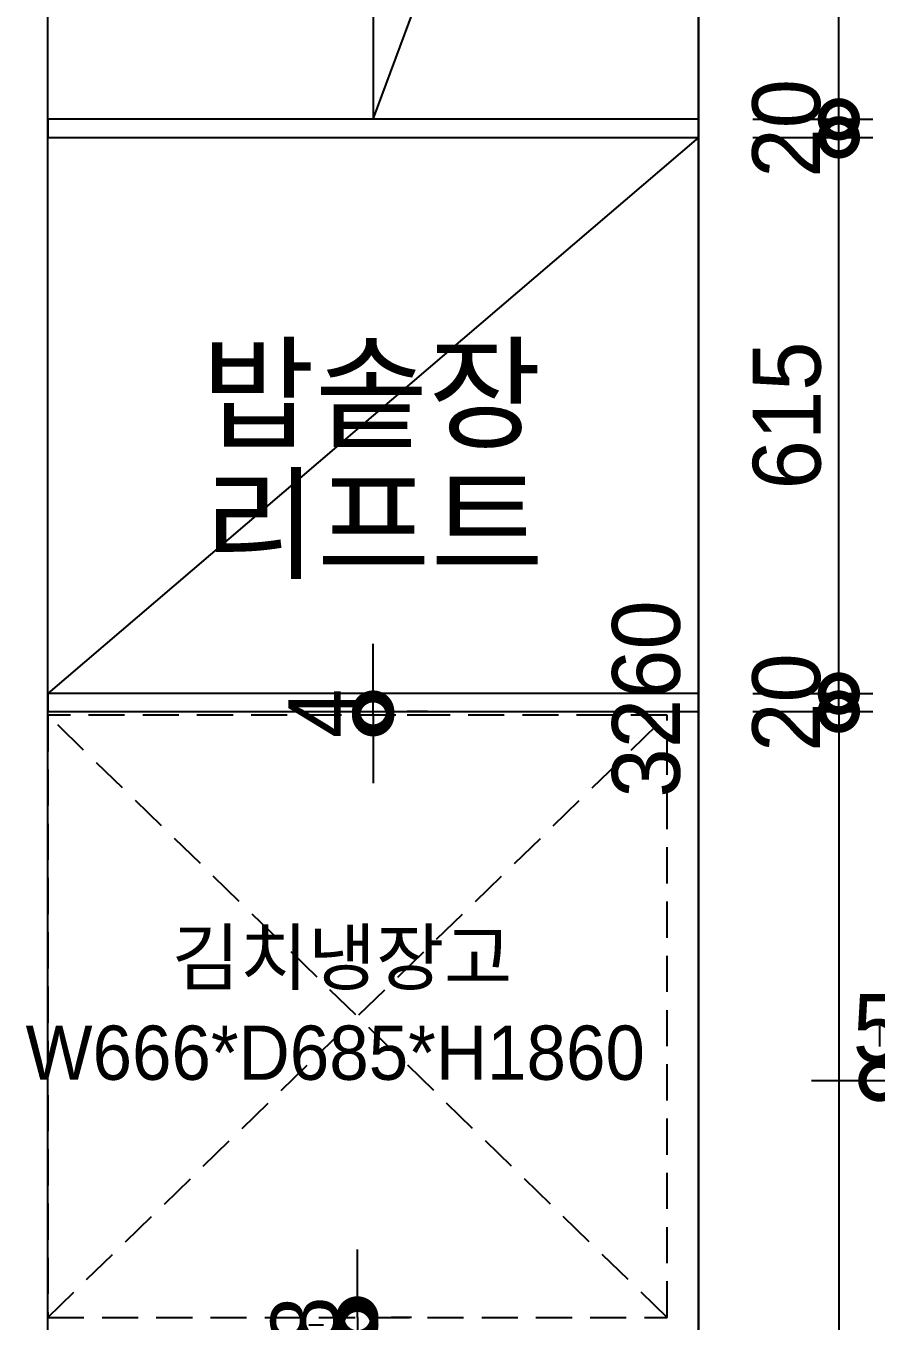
# Model space of a CAD drawing. Header units: inches. Extents: x -53835 to 52744, y -79586 to -50910.
# Drawn here: x 47 to 988, y -56695 to -55263 of the extents above; entities that cross this region are included whole.
import ezdxf

# ---------------------------------------------------------------- set-up
doc = ezdxf.new("R2010")
doc.units = ezdxf.units.IN
doc.header["$LTSCALE"] = 50
doc.header["$MEASUREMENT"] = 0
doc.linetypes.add('DH-HID2', pattern=[1.2, 0.8, -0.4])
for name, color, linetype in [('0-ELC TEXT', 7, 'Continuous'), ('06-FUR', 6, 'Continuous'), ('07-DIM WAL', 5, 'Continuous'), ('FU-FURM', 251, 'DH-HID2'), ('도면층2', 2, 'Continuous')]:
    doc.layers.add(name, color=color, linetype=linetype)
doc.styles.add('스타일1', font='HY울릉도M.TTF')
doc.styles.add('코레일둥고', font='Korail_Round_Gothic_Medium.ttf')
doc.dimstyles.new('30', dxfattribs={"dimscale": 30, "dimtxt": 2.5, "dimasz": 2.5, "dimexe": 1.25, "dimexo": 2, "dimtad": 1, "dimdec": 0, "dimtxsty": '스타일1', "dimblk": 'DOTSMALL', "dimcen": 2.5, "dimclrd": 1, "dimclre": 1, "dimclrt": 2, "dimadec": 0, "dimazin": 0, "dimtfac": 1, "dimtix": 1, "dimtmove": 0, "dimatfit": 3, "dimldrblk": 'DOTSMALL', "dimfxl": 1.25, "dimarcsym": 0})

# ---------------------------------------------------------------- blocks, each defined once
blk = doc.blocks.new('vudauseh')
at = {"layer": '도면층2'}
blk.add_line((-43472.2, -58865.2), (-43472.2, -54864.2), dxfattribs=at)
blk = doc.blocks.new('_DOTSMALL')
at = {"color": 0, "linetype": 'ByBlock', "const_width": 0.5}
blk.add_lwpolyline([(-0.0625, 0, 1), (0.0625, 0, 1)], format="xyb", close=True, dxfattribs=at)
blk = doc.blocks.new('*D215')
at = {"layer": '07-DIM WAL', "color": 1, "lineweight": -2, "transparency": 16777216}
for p, q in [((731.3, -54377), (753.8, -54377)), ((791.3, -57637), (791.3, -54377)), ((731.3, -57637), (753.8, -57637))]:
    blk.add_line(p, q, dxfattribs=at)
at = {"layer": 'Defpoints', "color": 0, "transparency": 16777216}
for p in [(791.3, -54377), (791.3, -54377), (791.3, -57637)]:
    blk.add_point(p, dxfattribs=at)
at = {"layer": '07-DIM WAL', "color": 1, "lineweight": -2, "transparency": 16777216, "xscale": 75, "yscale": 75, "zscale": 75}
for p, rotation in [((791.3, -54377), 90), ((791.3, -57637), 270)]:
    blk.add_blockref('_DOTSMALL', p, dxfattribs=dict(at, rotation=rotation))
at = {"layer": '07-DIM WAL', "color": 2, "transparency": 16777216, "insert": (733.6, -56007), "char_height": 75, "attachment_point": 5, "rotation": 90, "style": '스타일1'}
blk.add_mtext('3260', dxfattribs=at)
blk = doc.blocks.new('*D222')
at = {"layer": '07-DIM WAL', "color": 1, "lineweight": -2, "transparency": 16777216}
for p, q in [((851.3, -56021), (984, -56021)), ((946.5, -56021), (946.5, -57617)), ((851.3, -57617), (984, -57617))]:
    blk.add_line(p, q, dxfattribs=at)
at = {"layer": 'Defpoints', "color": 0, "transparency": 16777216}
for p in [(791.3, -56021), (791.3, -57617), (946.5, -57617)]:
    blk.add_point(p, dxfattribs=at)
at = {"layer": '07-DIM WAL', "color": 1, "lineweight": -2, "transparency": 16777216, "xscale": 75, "yscale": 75, "zscale": 75}
for p, rotation in [((946.5, -56021), 90), ((946.5, -57617), 270)]:
    blk.add_blockref('_DOTSMALL', p, dxfattribs=dict(at, rotation=rotation))
at = {"layer": '07-DIM WAL', "color": 2, "transparency": 16777216, "insert": (888.6, -56819), "char_height": 75, "attachment_point": 5, "rotation": 90, "style": '스타일1'}
blk.add_mtext('1596', dxfattribs=at)
blk = doc.blocks.new('*D224')
at = {"layer": '07-DIM WAL', "color": 1, "lineweight": -2, "transparency": 16777216}
for p, q in [((946.5, -56001), (946.5, -55926)), ((851.3, -56001), (984, -56001)), ((946.5, -56021), (946.5, -56001)), ((851.3, -56021), (984, -56021)), ((946.5, -56021), (946.5, -56096))]:
    blk.add_line(p, q, dxfattribs=at)
at = {"layer": 'Defpoints', "color": 0, "transparency": 16777216}
for p in [(791.3, -56001), (946.5, -56001), (791.3, -56021)]:
    blk.add_point(p, dxfattribs=at)
at = {"layer": '07-DIM WAL', "color": 1, "lineweight": -2, "transparency": 16777216, "xscale": 75, "yscale": 75, "zscale": 75}
for p, rotation in [((946.5, -56001), 270), ((946.5, -56021), 90)]:
    blk.add_blockref('_DOTSMALL', p, dxfattribs=dict(at, rotation=rotation))
at = {"layer": '07-DIM WAL', "color": 2, "transparency": 16777216, "insert": (888.7, -56011), "char_height": 75, "attachment_point": 5, "rotation": 90, "style": '스타일1'}
blk.add_mtext('20', dxfattribs=at)
blk = doc.blocks.new('*D225')
at = {"layer": '07-DIM WAL', "color": 1, "lineweight": -2, "transparency": 16777216}
for p, q in [((851.3, -55386), (984, -55386)), ((946.5, -56001), (946.5, -55386)), ((851.3, -56001), (984, -56001))]:
    blk.add_line(p, q, dxfattribs=at)
at = {"layer": 'Defpoints', "color": 0, "transparency": 16777216}
for p in [(791.3, -55386), (946.5, -55386), (791.3, -56001)]:
    blk.add_point(p, dxfattribs=at)
at = {"layer": '07-DIM WAL', "color": 1, "lineweight": -2, "transparency": 16777216, "xscale": 75, "yscale": 75, "zscale": 75}
for p, rotation in [((946.5, -55386), 90), ((946.5, -56001), 270)]:
    blk.add_blockref('_DOTSMALL', p, dxfattribs=dict(at, rotation=rotation))
at = {"layer": '07-DIM WAL', "color": 2, "transparency": 16777216, "insert": (889.3, -55693.5), "char_height": 75, "attachment_point": 5, "rotation": 90, "style": '스타일1'}
blk.add_mtext('615', dxfattribs=at)
blk = doc.blocks.new('*D226')
at = {"layer": '07-DIM WAL', "color": 1, "lineweight": -2, "transparency": 16777216}
for p, q in [((946.5, -55461), (946.5, -55291)), ((851.3, -55366), (984, -55366)), ((851.3, -55386), (984, -55386))]:
    blk.add_line(p, q, dxfattribs=at)
at = {"layer": 'Defpoints', "color": 0, "transparency": 16777216}
for p in [(791.3, -55366), (946.5, -55366), (791.3, -55386)]:
    blk.add_point(p, dxfattribs=at)
at = {"layer": '07-DIM WAL', "color": 1, "lineweight": -2, "transparency": 16777216, "xscale": 75, "yscale": 75, "zscale": 75}
for p, rotation in [((946.5, -55366), 270), ((946.5, -55386), 90)]:
    blk.add_blockref('_DOTSMALL', p, dxfattribs=dict(at, rotation=rotation))
at = {"layer": '07-DIM WAL', "color": 2, "transparency": 16777216, "insert": (888.7, -55376), "char_height": 75, "attachment_point": 5, "rotation": 90, "style": '스타일1'}
blk.add_mtext('20', dxfattribs=at)
blk = doc.blocks.new('*D227')
at = {"layer": '07-DIM WAL', "color": 1, "lineweight": -2, "transparency": 16777216}
for p, q in [((851.3, -54397), (984, -54397)), ((946.5, -55366), (946.5, -54397)), ((851.3, -55366), (984, -55366))]:
    blk.add_line(p, q, dxfattribs=at)
at = {"layer": 'Defpoints', "color": 0, "transparency": 16777216}
for p in [(791.3, -54397), (946.5, -54397), (791.3, -55366)]:
    blk.add_point(p, dxfattribs=at)
at = {"layer": '07-DIM WAL', "color": 1, "lineweight": -2, "transparency": 16777216, "xscale": 75, "yscale": 75, "zscale": 75}
for p, rotation in [((946.5, -54397), 90), ((946.5, -55366), 270)]:
    blk.add_blockref('_DOTSMALL', p, dxfattribs=dict(at, rotation=rotation))
at = {"layer": '07-DIM WAL', "color": 2, "transparency": 16777216, "insert": (888.6, -54881.5), "char_height": 75, "attachment_point": 5, "rotation": 90, "style": '스타일1'}
blk.add_mtext('969', dxfattribs=at)
blk = doc.blocks.new('*D462')
at = {"layer": '07-DIM WAL', "color": 1, "lineweight": -2, "transparency": 16777216}
for p, q in [((991.3, -56369), (991.3, -56391.5)), ((1041.3, -56369), (1041.3, -56391.5)), ((916.3, -56429), (1116.3, -56429))]:
    blk.add_line(p, q, dxfattribs=at)
at = {"layer": 'Defpoints', "color": 0, "transparency": 16777216}
for p in [(991.3, -56429), (1041.3, -56429), (1041.3, -56429)]:
    blk.add_point(p, dxfattribs=at)
at = {"layer": '07-DIM WAL', "color": 1, "lineweight": -2, "transparency": 16777216, "xscale": 75, "yscale": 75, "zscale": 75}
blk.add_blockref('_DOTSMALL', (991.3, -56429), dxfattribs=at)
at = {"layer": '07-DIM WAL', "color": 1, "lineweight": -2, "transparency": 16777216, "xscale": 75, "yscale": 75, "zscale": 75, "rotation": 180}
blk.add_blockref('_DOTSMALL', (1041.3, -56429), dxfattribs=at)
at = {"layer": '07-DIM WAL', "color": 2, "transparency": 16777216, "insert": (1016.3, -56371.3), "char_height": 75, "attachment_point": 5, "style": '스타일1'}
blk.add_mtext('50', dxfattribs=at)
blk = doc.blocks.new('*D486')
at = {"layer": '07-DIM WAL', "color": 1, "lineweight": -2, "transparency": 16777216}
for p, q in [((431.3, -56021), (431.3, -55946)), ((431.3, -56025), (431.3, -56021)), ((431.3, -56025), (431.3, -56100)), ((491.3, -56021), (468.8, -56021)), ((490, -56025), (468.8, -56025))]:
    blk.add_line(p, q, dxfattribs=at)
at = {"layer": 'Defpoints', "color": 0, "transparency": 16777216}
for p in [(430, -56025), (431.3, -56021), (431.3, -56021)]:
    blk.add_point(p, dxfattribs=at)
at = {"layer": '07-DIM WAL', "color": 1, "lineweight": -2, "transparency": 16777216, "xscale": 75, "yscale": 75, "zscale": 75}
for p, rotation in [((431.3, -56021), 270), ((431.3, -56025), 90)]:
    blk.add_blockref('_DOTSMALL', p, dxfattribs=dict(at, rotation=rotation))
at = {"layer": '07-DIM WAL', "color": 2, "transparency": 16777216, "insert": (375, -56023), "char_height": 75, "attachment_point": 5, "rotation": 90, "style": '스타일1'}
blk.add_mtext('4', dxfattribs=at)
blk = doc.blocks.new('*D487')
at = {"layer": '07-DIM WAL', "color": 1, "lineweight": -2, "transparency": 16777216}
for p, q in [((413.8, -56691), (413.8, -56616)), ((360.3, -56699), (376.3, -56699)), ((413.8, -56691), (413.8, -56699)), ((413.8, -56699), (413.8, -56774)), ((473.8, -56691), (451.3, -56691))]:
    blk.add_line(p, q, dxfattribs=at)
at = {"layer": 'Defpoints', "color": 0, "transparency": 16777216}
for p in [(413.8, -56691), (413.8, -56699), (420.3, -56699)]:
    blk.add_point(p, dxfattribs=at)
at = {"layer": '07-DIM WAL', "color": 1, "lineweight": -2, "transparency": 16777216, "xscale": 75, "yscale": 75, "zscale": 75}
for p, rotation in [((413.8, -56691), 270), ((413.8, -56699), 90)]:
    blk.add_blockref('_DOTSMALL', p, dxfattribs=dict(at, rotation=rotation))
at = {"layer": '07-DIM WAL', "color": 2, "transparency": 16777216, "insert": (356.1, -56695), "char_height": 75, "attachment_point": 5, "rotation": 90, "style": '스타일1'}
blk.add_mtext('8', dxfattribs=at)

msp = doc.modelspace()

# ---------------------------------------------------------------- hatches: boundary and pattern name
at = {"layer": '07-DIM WAL', "transparency": 33554687}
h = msp.add_hatch(dxfattribs=at)
h.set_pattern_fill('AR-CONC', color=8, scale=80)
h.set_pattern_definition([(50, (0, 0), (573.808, -50.2017), [60, -660]), (355, (0, 0), (-111.001, 601.754), [48, -528]), (100.4514, (47.8, -4.2), (462.807, 551.552), [50.992, -560.9137]), (46.1842, (0, 160), (853.793, -132.415), [90, -990]), (96.6356, (71.15, 149), (747.73, 779.295), [76.488, -841.371]), (351.1842, (0, 160), (747.73, 779.295), [72, -792]), (21, (80, 120), (477.5256, -322.095), [60, -660]), (326, (80, 120), (194.652, 580.12), [48, -528]), (71.4514, (119.8, 93.16), (672.178, 258.025), [50.992, -560.9137]), (37.5, (0, 0), (9.7279, 266.3151), [0, -521.6, 0, -536, 0, -530]), (7.5, (0, 0), (210.4556, 315.5294), [0, -305.6, 0, -509.6, 0, -202]), (327.5, (-178.4, 0), (427.05795, -18.0439), [0, -200, 0, -624, 0, -828]), (317.5, (-258.4, 0), (466.549, 80.084), [0, -260, 0, -414.4, 0, -588])])
h.paths.add_polyline_path([(657.004, -56148.039), (657.004, -55865.965), (810.099, -55865.965), (810.099, -56148.039)], flags=9)

# ---------------------------------------------------------------- linework, layer by layer
at = {"layer": '06-FUR'}
msp.add_line((791.349, -55386.002), (71.349, -56001.002), dxfattribs=at)
for points in [[(71.349, -54377.002), (791.349, -54377.002), (791.349, -57637.002), (71.349, -57637.002)], [(71.349, -55386.002), (791.349, -55386.002), (791.349, -55366.002), (71.349, -55366.002)], [(71.349, -56021.002), (791.349, -56021.002), (791.349, -56001.002), (71.349, -56001.002)]]:
    msp.add_lwpolyline(points, close=True, dxfattribs=at)
msp.add_lwpolyline([(431.349, -54397.002), (431.349, -55366.002), (791.349, -54397.002)], dxfattribs=at)
at = {"layer": 'FU-FURM'}
for p, q in [((756.349, -56691.002), (71.349, -56025.002)), ((71.349, -56691.002), (756.349, -56025.002))]:
    msp.add_line(p, q, dxfattribs=at)
msp.add_lwpolyline([(71.349, -56691.002), (756.349, -56691.002), (756.349, -56025.002), (71.349, -56025.002)], close=True, dxfattribs=at)

# ---------------------------------------------------------------- block references
msp.add_blockref('vudauseh', (44263.598, 1228.239))

# ---------------------------------------------------------------- texts
at = {"layer": '0-ELC TEXT', "style": '코레일둥고'}
for s, height, p in [('밥솥장', 100, (241.326, -55719.01)), ('리프트', 100, (243.649, -55863.477)), ('김치냉장고', 60, (208.627, -56322.651)), ('W666*D685*H1860', 60, (46.818, -56428.179))]:
    msp.add_text(s, height=height, dxfattribs=at).set_placement(p)

# ---------------------------------------------------------------- dimensions: what is measured, and where the dimension line sits
at = {"layer": '07-DIM WAL'}
for base, p1, p2, picture, middle in [((791.349, -54377.002), (791.349, -57637.002), (791.349, -54377.002), '*D215', (733.552, -56007.002)), ((946.452, -56001.002), (791.349, -56021.002), (791.349, -56001.002), '*D224', (888.704, -56011.002)), ((431.349, -56021.002), (430.035, -56025.002), (431.349, -56021.002), '*D486', (375.05, -56023.002)), ((946.452, -57617.002), (791.349, -56021.002), (791.349, -57617.002), '*D222', (888.604, -56819.002)), ((413.849, -56699.002), (413.849, -56691.002), (420.349, -56699.002), '*D487', (356.101, -56695.002))]:
    dim = msp.add_linear_dim(base=base, p1=p1, p2=p2, angle=90, dimstyle='30', dxfattribs=at)
    dim.commit()
    dim.dimension.update_dxf_attribs({"geometry": picture, "text_midpoint": middle})
for base, p1, p2, picture, middle in [((946.452, -54397.002), (791.349, -55366.002), (791.349, -54397.002), '*D227', (888.604, -54881.502)), ((946.452, -55366.002), (791.349, -55386.002), (791.349, -55366.002), '*D226', (888.704, -55376.002)), ((946.452, -55386.002), (791.349, -56001.002), (791.349, -55386.002), '*D225', (889.303, -55693.502))]:
    dim = msp.add_linear_dim(base=base, p1=p1, p2=p2, angle=90, dimstyle='30', override={"dimtmove": 1}, dxfattribs=at)
    dim.commit()
    dim.dimension.update_dxf_attribs({"geometry": picture, "text_midpoint": middle})
dim = msp.add_linear_dim(base=(1041.349, -56429.012), p1=(991.349, -56429.012), p2=(1041.349, -56429.012), dimstyle='30', dxfattribs=at)
dim.commit()
dim.dimension.update_dxf_attribs({"geometry": '*D462', "text_midpoint": (1016.349, -56371.264)})

doc.saveas('drawing.dxf')
